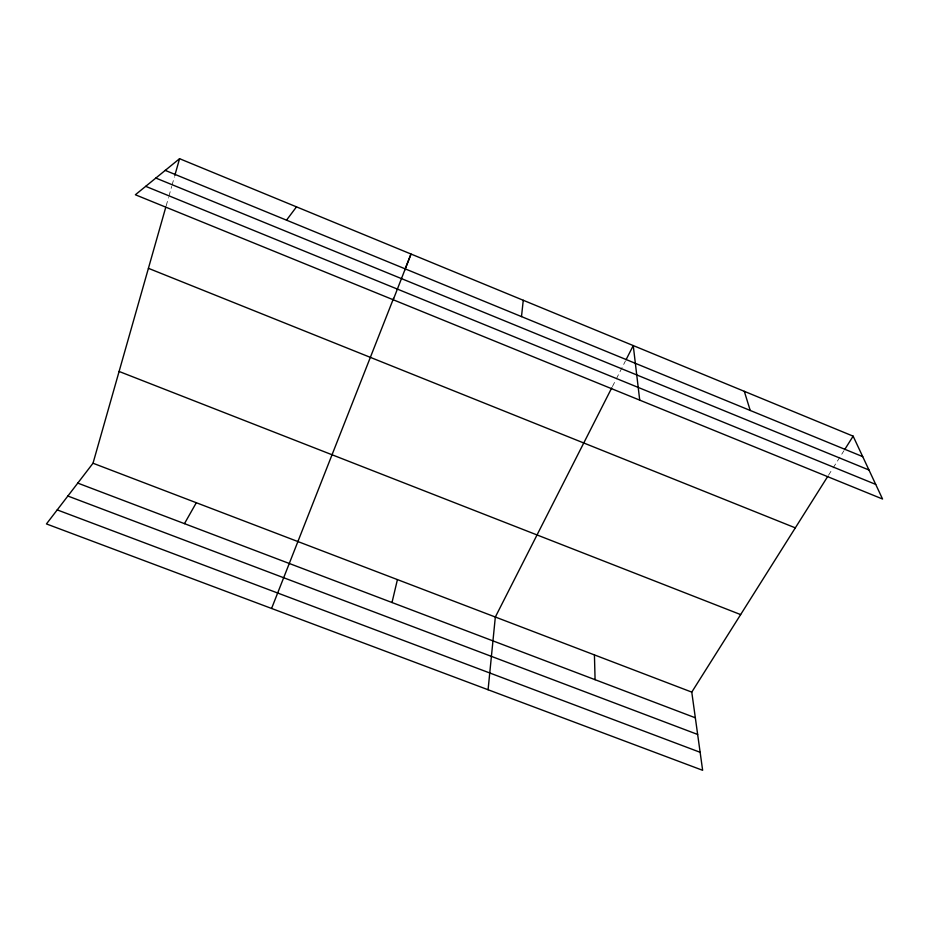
<?xml version="1.0" encoding="UTF-8"?>
<svg xmlns="http://www.w3.org/2000/svg" width="929" height="929" viewBox="0 0 929 929"><rect width="100%" height="100%" fill="white"/><g stroke="black" fill="none" stroke-linecap="round" stroke-linejoin="round"><path stroke-width="0.7" stroke-dasharray="4.64 3.48" d="M166.163 205.878L168.532 197.552M168.927 196.158L171.679 186.45M172.074 185.057L174.443 176.731M612.408 386.592L615.672 380.182M616.322 378.904L625.438 360.963M828.471 475.288L832.326 469.168M833.092 467.949L843.88 450.832"/><path stroke-width="1.39" d="M488.085 689.748L495.331 617.03L611.758 387.869M521.494 316.603L523.259 300.276M392.003 602.515L397.426 579.591M827.693 476.507L691.768 692.117L702.638 770.304L46.45 523.933L93.016 463.234L165.768 207.26M174.838 175.349L179.576 158.696L853.136 436.154L882.55 499.012L135.367 194.765L179.576 158.696M393.234 299.765L411.024 254.035L404.684 270.142M271.582 608.46L393.582 298.314M626.088 359.674L633.253 345.576L639.721 400.132M184.465 523.642L196.321 502.717M844.658 449.613L853.136 436.154M286.515 220.161L296.49 206.853M57.215 509.893L700.129 752.293M67.863 496.028L697.644 734.456M77.781 483.103L695.333 717.792M93.016 463.234L691.768 692.117M119.098 371.461L740.645 614.592M148.419 268.318L795.317 527.858M155.84 178.054L868.975 470.004M145.702 186.334L875.71 484.392M165.234 170.39L862.716 456.627M744.303 391.33L750.226 410.467M594.432 654.91L595.083 679.691"/></g></svg>
